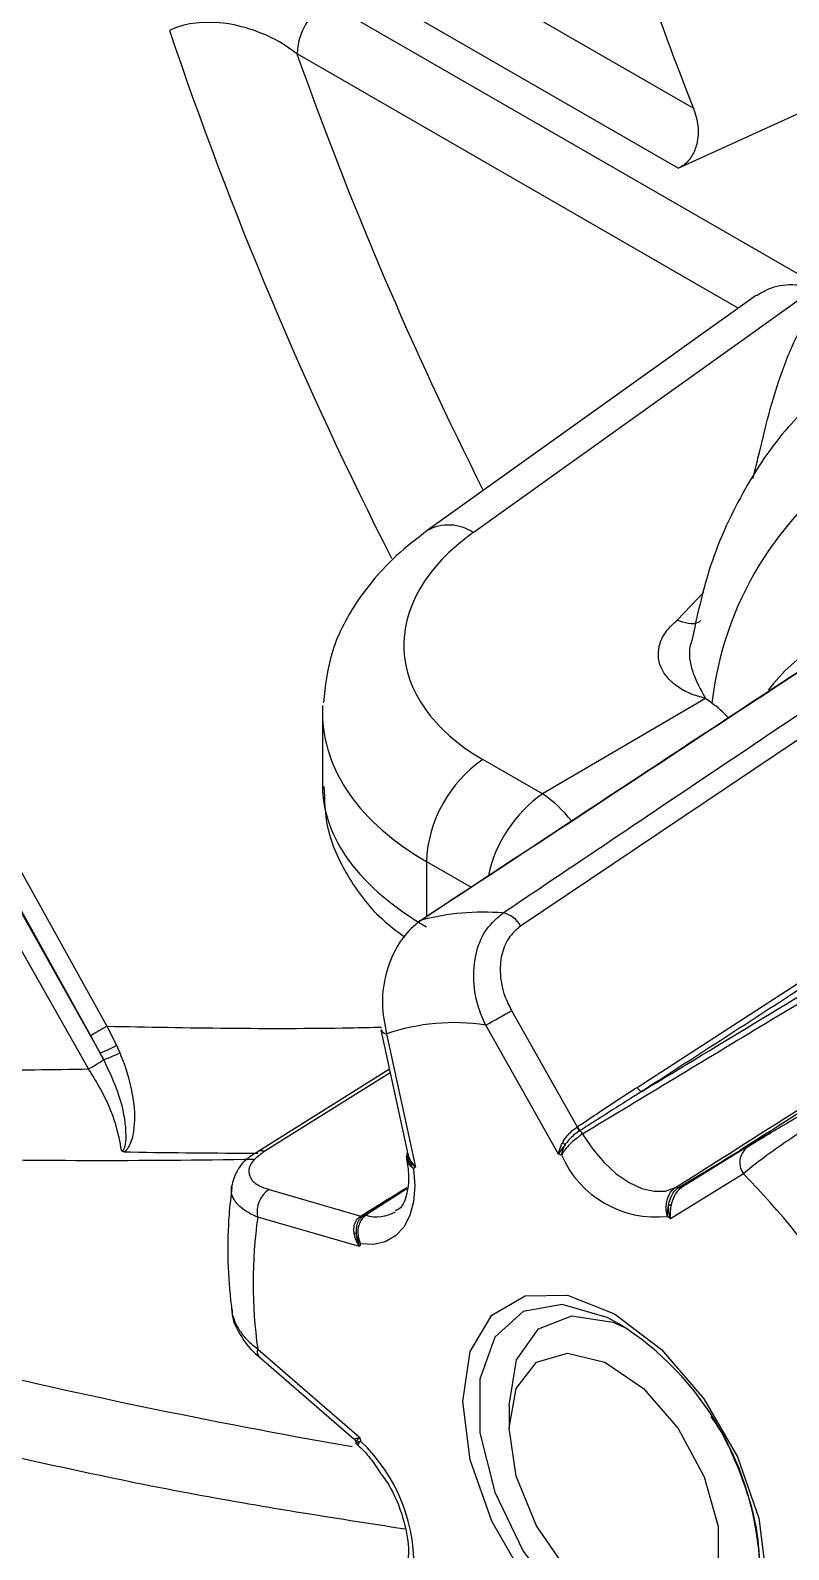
# Model space of a CAD drawing. Extents: x 6 to 134, y 3 to 97.
# Drawn here: x 9.468 to 10.002, y 5.312 to 6.383 of the extents above; entities that cross this region are included whole.
import ezdxf

# ---------------------------------------------------------------- set-up
doc = ezdxf.new("R2010")
doc.units = 0
doc.header["$MEASUREMENT"] = 0
doc.layers.add('OBJECT', color=7, linetype='CONTINUOUS')

msp = doc.modelspace()

# ---------------------------------------------------------------- linework, layer by layer
at = {"layer": 'OBJECT'}
for p, q in [((9.6838, 6.4736), (9.9356, 6.3283)), ((9.9248, 6.286), (9.663, 6.4371)), ((9.677, 6.4032), (10.0294, 6.1998)), ((9.9669, 6.1873), (9.6562, 6.3667)), ((9.9248, 6.286), (10.1057, 6.3688)), ((9.7803, 6.0292), (10.0215, 6.2018)), ((9.98, 6.1966), (9.748, 6.0306)), ((9.924, 5.9674), (9.9428, 5.9873)), ((10.1291, 5.9637), (9.8137, 5.7518)), ((9.9439, 5.9123), (9.8292, 5.845)), ((9.9485, 5.9089), (9.9439, 5.9123)), ((9.6741, 5.9022), (9.6741, 5.8506)), ((9.8292, 5.845), (9.7871, 5.8693)), ((9.8958, 5.6381), (10.1768, 5.82)), ((9.7473, 5.7974), (9.7789, 5.7792)), ((9.7473, 5.7974), (9.7473, 5.7583)), ((9.8073, 5.6923), (9.8536, 5.6102)), ((9.5223, 5.6812), (9.529, 5.6678)), ((9.7152, 5.6787), (9.7343, 5.5909)), ((9.8404, 5.5909), (9.7891, 5.682)), ((9.5176, 5.6623), (9.5109, 5.6745)), ((9.529, 5.6678), (9.5313, 5.6625)), ((9.7193, 5.6758), (9.7397, 5.5819)), ((9.5201, 5.6577), (9.5176, 5.6623)), ((9.7213, 5.6508), (9.6281, 5.5924)), ((9.7218, 5.6484), (9.6335, 5.5931)), ((9.8532, 5.6099), (9.8536, 5.6102)), ((9.8559, 5.6078), (9.8554, 5.6075)), ((9.9734, 5.5961), (9.9271, 5.5674)), ((9.9734, 5.5961), (9.9736, 5.5962)), ((9.9707, 5.5772), (9.9193, 5.5454)), ((9.6365, 5.5661), (9.7012, 5.5474)), ((9.7336, 5.5665), (9.7047, 5.5479)), ((9.9248, 5.5674), (9.9253, 5.5677)), ((9.9271, 5.5674), (9.927, 5.5673)), ((9.703, 5.5476), (9.705, 5.5489)), ((9.7002, 5.5258), (9.6285, 5.5466)), ((9.7008, 5.5471), (9.7012, 5.5474)), ((9.6285, 5.4536), (9.7002, 5.3915)), ((9.6293, 5.4483), (9.6963, 5.3903)), ((9.8056, 5.4141), (9.8056, 5.3978)), ((9.6993, 5.386), (9.6993, 5.3858))]:
    msp.add_line(p, q, dxfattribs=at)
at = {"layer": 'OBJECT', "flags": 128}
for points in [[(9.2911, 7.455), (9.2615, 7.4022), (9.2195, 7.3046), (9.1877, 7.1972), (9.1663, 7.0808), (9.1556, 6.9565), (9.1556, 6.8254), (9.1663, 6.6887), (9.1877, 6.5476), (9.2195, 6.4034), (9.2615, 6.2574), (9.3133, 6.1109), (9.3744, 5.9651), (9.4443, 5.8215), (9.5223, 5.6812)], [(9.2553, 7.4199), (9.2181, 7.3401), (9.1842, 7.24), (9.1598, 7.1315), (9.145, 7.0153), (9.1401, 6.8924), (9.145, 6.7638), (9.1598, 6.6306), (9.1842, 6.4939), (9.2181, 6.3547), (9.2612, 6.2143), (9.3131, 6.0736), (9.3735, 5.934), (9.4419, 5.7965), (9.5176, 5.6623)], [(9.5109, 5.6745), (9.4325, 5.8155), (9.3622, 5.96), (9.3007, 6.1066), (9.2486, 6.254), (9.2064, 6.4009), (9.1744, 6.5459), (9.1529, 6.6878), (9.1421, 6.8253), (9.1421, 6.9572), (9.1529, 7.0822), (9.1744, 7.1993), (9.2064, 7.3074), (9.2486, 7.4055), (9.2567, 7.4209)], [(9.5093, 5.6511), (9.4326, 5.7865), (9.3634, 5.9252), (9.3022, 6.0661), (9.2496, 6.2081), (9.2059, 6.3499), (9.1715, 6.4905), (9.1468, 6.6286), (9.1319, 6.7631), (9.1269, 6.8929), (9.1319, 7.0169), (9.1468, 7.1342), (9.1715, 7.2437), (9.2059, 7.3446), (9.2259, 7.39)], [(9.7438, 5.7559), (9.7426, 5.7554), (9.7423, 5.7552)], [(9.8574, 5.6052), (9.8645, 5.5946), (9.8725, 5.5852), (9.8811, 5.5772), (9.8901, 5.571), (9.8991, 5.5669), (9.9077, 5.5648), (9.9157, 5.565), (9.9228, 5.5674)], [(9.9695, 5.5945), (9.9768, 5.5987), (9.999, 5.6115)], [(9.9695, 5.5945), (9.97, 5.5942), (9.9701, 5.5941)], [(9.7382, 5.5809), (9.7391, 5.5687), (9.7383, 5.5575), (9.7357, 5.5477), (9.7314, 5.5396), (9.7256, 5.5334), (9.7184, 5.5293), (9.7101, 5.5274), (9.7009, 5.5278)], [(9.7028, 5.5475), (9.7026, 5.5474), (9.7025, 5.5473)], [(9.9868, 5.2932), (9.9816, 5.2581), (9.9664, 5.2324), (9.9427, 5.2188), (9.9129, 5.2184), (9.8799, 5.2315), (9.8468, 5.2566), (9.817, 5.2913), (9.7934, 5.3323), (9.7782, 5.3755), (9.7729, 5.4167), (9.7782, 5.4518), (9.7934, 5.4775), (9.817, 5.4911), (9.8468, 5.4915), (9.8799, 5.4784), (9.9129, 5.4533), (9.9427, 5.4186), (9.9664, 5.3776), (9.9816, 5.3344), (9.9868, 5.2932)], [(9.883, 5.4715), (9.8748, 5.4759), (9.843, 5.4849), (9.8156, 5.4801), (9.7955, 5.4619), (9.7849, 5.4323), (9.7849, 5.3945), (9.7955, 5.3526), (9.8156, 5.3111), (9.843, 5.2747), (9.8748, 5.2471), (9.9074, 5.2314), (9.9373, 5.2292), (9.9614, 5.2409), (9.977, 5.2652), (9.9824, 5.2993), (9.9824, 5.2993)], [(9.8056, 5.4141), (9.8109, 5.446), (9.8263, 5.4678), (9.8498, 5.477), (9.8787, 5.4725), (9.8887, 5.4681)], [(9.8056, 5.3978), (9.8106, 5.4259), (9.825, 5.4444), (9.8468, 5.4508), (9.873, 5.4443), (9.9002, 5.4257), (9.9246, 5.3975), (9.943, 5.3636), (9.9528, 5.3286), (9.9528, 5.2971), (9.943, 5.2734), (9.9246, 5.2607), (9.9002, 5.2608), (9.873, 5.2735), (9.8468, 5.2973), (9.825, 5.3289), (9.8106, 5.3639), (9.8056, 5.3978)]]:
    msp.add_lwpolyline(points, dxfattribs=at)
at = {"layer": 'OBJECT'}
for centre, radius, start, end in [((11.8214, 7.0801), 2.0302, 196.5526, 201.7367), ((9.7024, 6.3645), 0.0462, 123.2297, 177.3477), ((12.1676, 7.258), 2.7444, 198.588, 207.019), ((12.1592, 7.2521), 2.655, 199.4801, 206.7063), ((10.1849, 5.8824), 0.2379, 123.8191, 173.6058), ((9.763, 6.0036), 0.0309, 55.9433, 119.113), ((10.1076, 5.8242), 0.1521, 105.8293, 141.8328), ((9.8402, 5.7929), 0.093, 124.7736, 177.2477), ((9.8835, 5.7675), 0.0946, 124.992, 167.8721), ((9.7806, 5.7731), 0.0868, 37.4992, 55.9358), ((9.7874, 5.5918), 0.1698, 85.3227, 104.8963), ((9.7977, 5.7433), 0.0181, 28.0189, 78.7439), ((9.3898, 6.4154), 0.8351, 298.566, 300.0005), ((9.7649, 5.2623), 0.4841, 120.0743, 121.6372), ((9.7196, 5.6805), 0.00467, 201.6652, 266.4121), ((9.7668, 5.5375), 0.1462, 81.2478, 108.9712), ((9.4814, 5.7525), 0.0972, 291.8582, 299.3123), ((9.3505, 5.9241), 0.3159, 300.187, 302.4836), ((9.4984, 5.7237), 0.0695, 288.1873, 298.2479), ((9.9017, 5.6415), 0.00683, 209.395, 247.0584), ((9.8602, 5.6139), 0.00803, 209.5173, 232.9166), ((9.8602, 5.6143), 0.00782, 211.6658, 236.0091), ((9.8506, 5.6011), 0.00794, 30.7551, 53.1967), ((9.6315, 5.5864), 0.00692, 73.7485, 119.0261), ((9.7838, 5.4196), 0.1805, 70.9745, 71.6993), ((9.8366, 5.5904), 0.011, 40.551, 52.7924), ((9.9818, 5.5852), 0.0137, 127.8247, 215.8013), ((9.7319, 5.5891), 0.00291, 329.5061, 6.3145), ((9.7914, 5.5084), 0.0899, 125.1, 126.2536), ((9.9092, 5.6194), 0.0727, 203.7075, 276.2979), ((9.556, 5.1724), 0.5795, 33.2805, 44.3087), ((9.6474, 5.5502), 0.0193, 124.4113, 190.7486), ((9.9237, 5.5653), 0.00234, 62.0151, 113.8395), ((9.9259, 5.5694), 0.0023, 241.809, 297.1008), ((9.9265, 5.5695), 0.0021, 238.1643, 292.3359), ((9.7041, 5.5461), 0.00196, 73.2361, 132.2126), ((9.7123, 5.5734), 0.0266, 253.3077, 299.8516), ((9.9124, 5.5244), 0.0314, 76.4816, 79.6573), ((9.9637, 5.5001), 0.3384, 172.0998, 187.9002), ((9.7015, 5.5492), 0.00215, 251.9083, 297.5401), ((9.7018, 5.5497), 0.00243, 254.642, 292.2403), ((9.7092, 5.2904), 0.3304, 50.5155, 50.9998), ((9.6956, 5.5387), 0.00381, 284.4582, 306.6076), ((9.8407, 5.4788), 0.1481, 160.6708, 161.4976), ((9.7691, 5.291), 0.2134, 2.2328, 57.7618), ((9.6331, 5.4516), 0.005, 156.7214, 220.5345), ((9.693, 5.3867), 0.00502, 16.931, 46.0563), ((10.0621, 5.4788), 0.3722, 193.5717, 194.019), ((9.6186, 5.3014), 0.12, 355.7769, 46.6345)]:
    msp.add_arc(centre, radius, start, end, dxfattribs=at)
for centre, major_axis, ratio, start_param, end_param in [((9.9215, 5.9563), (0.1899, 0.0107), 0.611383, 2.374049, 3.892485), ((9.9241, 5.9089), (0.2499, 0.0106), 0.603442, 3.082659, 3.116111), ((9.9241, 5.9089), (0.2499, 0.0106), 0.603442, 3.116111, 3.901509), ((9.9434, 5.8631), (-0.03, 0.052), 0.579229, 5.102064, 5.380054), ((9.9241, 5.8439), (0.2499, -0.0096), 0.549881, 3.162754, 3.948152), ((11.3134, 7.0349), (3.5048, 0.8364), 0.337357, 4.053846, 4.131752), ((13.7184, 7.5402), (5.4469, 1.2998), 0.337357, 3.722623, 3.804527)]:
    msp.add_ellipse(centre, major_axis=major_axis, ratio=ratio, start_param=start_param, end_param=end_param, dxfattribs=at)
for points, knots in [([(9.6562, 6.3667), (9.6536, 6.3686), (9.6451, 6.3749), (9.6286, 6.383), (9.6074, 6.3886), (9.5875, 6.3894), (9.5739, 6.3866), (9.5677, 6.3838), (9.5663, 6.3832)], [0, 0, 0, 0, 0.110279, 0.354068, 0.569426, 0.763377, 0.947631, 1, 1, 1, 1]), ([(9.9356, 6.3283), (9.9369, 6.3242), (9.9394, 6.316), (9.9386, 6.304), (9.9347, 6.2944), (9.9298, 6.2887), (9.9261, 6.2867), (9.9248, 6.286)], [0, 0, 0, 0, 0.259509, 0.520202, 0.708476, 0.89739, 1, 1, 1, 1]), ([(9.9801, 6.1964), (9.984, 6.1987), (9.9924, 6.2036), (10.0074, 6.2046), (10.0176, 6.2026), (10.0215, 6.2018)], [0, 0, 0, 0, 0.349231, 0.752517, 1, 1, 1, 1]), ([(9.9773, 6.0672), (9.9785, 6.072), (9.9824, 6.0873), (9.9883, 6.113), (9.9978, 6.144), (10.0101, 6.1733), (10.0234, 6.1914), (10.0295, 6.1998)], [0, 0, 0, 0, 0.107469, 0.341009, 0.569588, 0.800686, 1, 1, 1, 1]), ([(10.0369, 6.1362), (10.0249, 6.1258), (9.999, 6.1034), (9.9689, 6.0576), (9.9459, 6.0071), (9.9379, 5.9698), (9.9343, 5.9531)], [0, 0, 0, 0, 0.232705, 0.50244, 0.778066, 1, 1, 1, 1]), ([(9.748, 6.0306), (9.7405, 6.0249), (9.7212, 6.0099), (9.6972, 5.9812), (9.6789, 5.9458), (9.6761, 5.9209), (9.6748, 5.9094)], [0, 0, 0, 0, 0.182841, 0.477478, 0.756665, 1, 1, 1, 1]), ([(10.0685, 5.9698), (10.0489, 5.957), (9.9402, 5.8855), (9.8316, 5.8139), (9.7424, 5.7551)], [0, 0, 0, 0, 0.179578, 1, 1, 1, 1]), ([(10.0702, 5.9706), (10.0641, 5.9666), (10.0301, 5.9443), (9.9213, 5.8727), (9.8186, 5.8051), (9.7438, 5.7559)], [0, 0, 0, 0, 0.056184, 0.311886, 1, 1, 1, 1]), ([(9.8013, 5.761), (9.808, 5.7656), (9.842, 5.7884), (9.948, 5.8598), (10.0474, 5.9265), (10.1196, 5.975)], [0, 0, 0, 0, 0.063926, 0.319628, 1, 1, 1, 1]), ([(9.9439, 5.9123), (9.9403, 5.9133), (9.9331, 5.9153), (9.9241, 5.9203), (9.9169, 5.9266), (9.9121, 5.9342), (9.9102, 5.9425), (9.9115, 5.9512), (9.9158, 5.9598), (9.9213, 5.9649), (9.924, 5.9674)], [0, 0, 0, 0, 0.112477, 0.225058, 0.347499, 0.470285, 0.600653, 0.730922, 0.866007, 1, 1, 1, 1]), ([(9.9406, 5.9671), (9.9401, 5.9667), (9.9379, 5.9648), (9.9321, 5.9646), (9.9266, 5.9665), (9.924, 5.9674)], [0, 0, 0, 0, 0.137726, 0.581476, 1, 1, 1, 1]), ([(9.9343, 5.9531), (9.9338, 5.9516), (9.9317, 5.9451), (9.934, 5.9304), (9.9404, 5.9187), (9.9439, 5.9123)], [0, 0, 0, 0, 0.1212316, 0.5202177, 1, 1, 1, 1]), ([(9.6752, 5.8502), (9.6755, 5.8405), (9.6761, 5.8184), (9.6912, 5.7864), (9.7101, 5.7605), (9.7265, 5.7482), (9.7321, 5.744)], [0, 0, 0, 0, 0.233985, 0.533025, 0.840134, 1, 1, 1, 1]), ([(10.1802, 5.817), (10.1779, 5.8155), (10.1664, 5.8081), (10.1184, 5.7771), (10.0269, 5.718), (9.9447, 5.6647), (9.8991, 5.6352)], [0, 0, 0, 0, 0.024416, 0.122079, 0.512732, 1, 1, 1, 1]), ([(9.8991, 5.6352), (9.9272, 5.6522), (9.9853, 5.6875), (10.0553, 5.7298), (10.0973, 5.7551), (10.1091, 5.7623)], [0, 0, 0, 0, 0.4018156, 0.8311874, 1, 1, 1, 1]), ([(9.7438, 5.7559), (9.7425, 5.755), (9.7365, 5.7507), (9.7269, 5.7395), (9.7185, 5.72), (9.7151, 5.6972), (9.7179, 5.6829), (9.7193, 5.6758)], [0, 0, 0, 0, 0.06206, 0.280895, 0.514816, 0.758819, 1, 1, 1, 1]), ([(9.7891, 5.682), (9.7871, 5.6865), (9.7825, 5.6972), (9.7798, 5.7155), (9.782, 5.7343), (9.789, 5.7506), (9.7972, 5.7575), (9.8013, 5.761)], [0, 0, 0, 0, 0.156463, 0.377207, 0.586936, 0.792743, 1, 1, 1, 1]), ([(9.8137, 5.7518), (9.8107, 5.7492), (9.8046, 5.7439), (9.7998, 5.7316), (9.7988, 5.7175), (9.8016, 5.7037), (9.8056, 5.6956), (9.8073, 5.6923)], [0, 0, 0, 0, 0.204174, 0.408136, 0.617898, 0.840881, 1, 1, 1, 1]), ([(10.1124, 5.759), (10.1005, 5.7519), (10.0586, 5.7266), (9.9735, 5.6754), (9.9005, 5.6312), (9.8574, 5.6052)], [0, 0, 0, 0, 0.139147, 0.493066, 1, 1, 1, 1]), ([(9.9228, 5.5674), (9.9355, 5.5755), (9.9774, 5.6021), (10.0602, 5.6547), (10.1301, 5.6993), (10.1709, 5.7252)], [0, 0, 0, 0, 0.153014, 0.506934, 1, 1, 1, 1]), ([(10.1741, 5.7247), (10.1334, 5.6987), (10.0652, 5.6553), (9.997, 5.6119), (9.9695, 5.5945)], [0, 0, 0, 0, 0.5981841, 1, 1, 1, 1]), ([(9.5223, 5.6812), (9.5792, 5.6801), (9.6434, 5.6789), (9.7084, 5.6804), (9.7158, 5.6806)], [0, 0, 0, 0, 0.885383, 1, 1, 1, 1]), ([(9.5326, 5.5935), (9.5327, 5.5935), (9.5329, 5.5935), (9.5331, 5.5935), (9.5334, 5.5936), (9.5338, 5.5938), (9.5344, 5.5946), (9.5356, 5.598), (9.5362, 5.609), (9.5329, 5.6301), (9.5247, 5.6478), (9.5201, 5.6577)], [0, 0, 0, 0, 0.004493, 0.008322, 0.01216, 0.01711, 0.025975, 0.054931, 0.183033, 0.547241, 1, 1, 1, 1]), ([(9.5313, 5.6625), (9.5316, 5.6618), (9.5361, 5.6509), (9.5415, 5.6319), (9.5422, 5.6107), (9.5395, 5.5995), (9.537, 5.5951), (9.5357, 5.5935), (9.5348, 5.5928), (9.5345, 5.5926)], [0, 0, 0, 0, 0.028983, 0.459948, 0.770711, 0.915817, 0.956931, 0.987075, 1, 1, 1, 1]), ([(9.3743, 5.6507), (9.4066, 5.6504), (9.4515, 5.6501), (9.4967, 5.6509), (9.5093, 5.6511)], [0, 0, 0, 0, 0.720238, 1, 1, 1, 1]), ([(9.5326, 5.5935), (9.5315, 5.5996), (9.5288, 5.6139), (9.52, 5.6339), (9.5122, 5.6465), (9.5093, 5.6511)], [0, 0, 0, 0, 0.32198, 0.752014, 1, 1, 1, 1]), ([(9.8536, 5.6102), (9.8581, 5.6132), (9.8721, 5.6227), (9.8862, 5.6319), (9.8958, 5.6381)], [0, 0, 0, 0, 0.3231728, 1, 1, 1, 1]), ([(9.8991, 5.6352), (9.8969, 5.6338), (9.8861, 5.627), (9.8717, 5.6179), (9.8595, 5.6101), (9.8559, 5.6078)], [0, 0, 0, 0, 0.1493918, 0.7469606, 1, 1, 1, 1]), ([(10.0389, 5.6239), (10.0374, 5.623), (10.031, 5.6192), (10.0176, 5.6109), (9.9994, 5.5989), (9.9822, 5.5867), (9.9745, 5.5803), (9.9707, 5.5772)], [0, 0, 0, 0, 0.06206, 0.280895, 0.514816, 0.758819, 1, 1, 1, 1]), ([(9.9736, 5.5962), (9.9769, 5.5982), (9.9834, 5.6022), (9.9971, 5.6104), (10.0113, 5.6188), (10.0216, 5.6249), (10.0265, 5.6277), (10.0276, 5.6283)], [0, 0, 0, 0, 0.244965, 0.490375, 0.723034, 0.938923, 1, 1, 1, 1]), ([(9.8574, 5.6052), (9.8565, 5.6046), (9.8544, 5.6032), (9.8513, 5.6008), (9.8479, 5.5977), (9.8453, 5.5947), (9.8437, 5.5923), (9.8431, 5.5912), (9.8428, 5.5907), (9.8427, 5.5904), (9.8427, 5.5903), (9.8426, 5.5903), (9.8426, 5.5902), (9.8426, 5.5902)], [0, 0, 0, 0, 0.161606, 0.358973, 0.496159, 0.744757, 0.880349, 0.942195, 0.971861, 0.986271, 0.991469, 0.992933, 1, 1, 1, 1]), ([(9.8433, 5.5991), (9.8434, 5.5994), (9.8443, 5.6011), (9.8464, 5.604), (9.8498, 5.6075), (9.8521, 5.6091), (9.8532, 5.6099)], [0, 0, 0, 0, 0.062329, 0.390489, 0.697879, 1, 1, 1, 1]), ([(9.8554, 5.6075), (9.8542, 5.6067), (9.8519, 5.6052), (9.8484, 5.6019), (9.8462, 5.5993), (9.8451, 5.5977), (9.845, 5.5975)], [0, 0, 0, 0, 0.303836, 0.61198, 0.938473, 1, 1, 1, 1]), ([(9.5345, 5.5926), (9.5342, 5.5927), (9.5335, 5.5927), (9.533, 5.5931), (9.5327, 5.5934), (9.5326, 5.5935), (9.5326, 5.5935)], [0, 0, 0, 0, 0.433728, 0.868905, 0.945381, 1, 1, 1, 1]), ([(9.5345, 5.5926), (9.536, 5.5926), (9.5673, 5.592), (9.5986, 5.5918), (9.6285, 5.5917)], [0, 0, 0, 0, 0.046793, 1, 1, 1, 1]), ([(9.6283, 5.5923), (9.6274, 5.5919), (9.6211, 5.5884), (9.6136, 5.581), (9.6111, 5.5719), (9.61, 5.5681)], [0, 0, 0, 0, 0.08485, 0.620504, 1, 1, 1, 1]), ([(9.6335, 5.5931), (9.6306, 5.591), (9.6249, 5.5867), (9.6216, 5.58), (9.6229, 5.5737), (9.6283, 5.5689), (9.6341, 5.5669), (9.6365, 5.5661)], [0, 0, 0, 0, 0.204174, 0.408136, 0.617898, 0.840881, 1, 1, 1, 1]), ([(9.734, 5.592), (9.7337, 5.5912), (9.7332, 5.5896), (9.7336, 5.588), (9.7338, 5.5873)], [0, 0, 0, 0, 0.540496, 1, 1, 1, 1]), ([(9.7344, 5.5876), (9.7343, 5.5878), (9.7338, 5.5892), (9.7335, 5.5908), (9.734, 5.592), (9.7341, 5.5922)], [0, 0, 0, 0, 0.137148, 0.8687, 1, 1, 1, 1]), ([(9.7344, 5.5909), (9.7344, 5.5907), (9.7345, 5.5902), (9.7347, 5.5897), (9.7347, 5.5894)], [0, 0, 0, 0, 0.52896, 1, 1, 1, 1]), ([(9.8404, 5.5909), (9.8404, 5.591), (9.8407, 5.5927), (9.8415, 5.5955), (9.8428, 5.5982), (9.8433, 5.5991)], [0, 0, 0, 0, 0.0183195, 0.6939069, 1, 1, 1, 1]), ([(9.845, 5.5975), (9.8444, 5.5968), (9.8425, 5.5945), (9.8411, 5.5923), (9.8405, 5.591), (9.8404, 5.5909)], [0, 0, 0, 0, 0.30583, 0.981652, 1, 1, 1, 1]), ([(9.8426, 5.5902), (9.8426, 5.5902), (9.8426, 5.5903), (9.8426, 5.5904), (9.8426, 5.5905), (9.8427, 5.5908), (9.8428, 5.5915), (9.8431, 5.5929), (9.8438, 5.595), (9.8446, 5.5967), (9.845, 5.5975)], [0, 0, 0, 0, 0.0189315, 0.0228576, 0.0379267, 0.0775799, 0.1587337, 0.3259284, 0.6848276, 1, 1, 1, 1]), ([(9.9253, 5.5677), (9.9379, 5.5753), (9.9526, 5.5842), (9.9673, 5.5931), (9.9695, 5.5945)], [0, 0, 0, 0, 0.849802, 1, 1, 1, 1]), ([(9.7332, 5.5894), (9.7338, 5.5853), (9.7355, 5.5746), (9.7335, 5.5606), (9.7296, 5.5527), (9.7263, 5.5514), (9.7253, 5.551)], [0, 0, 0, 0, 0.200418, 0.527571, 0.853091, 1, 1, 1, 1]), ([(9.7382, 5.5809), (9.7382, 5.5809), (9.7381, 5.5809), (9.738, 5.581), (9.7379, 5.5811), (9.7377, 5.5813), (9.7371, 5.5817), (9.736, 5.5827), (9.7344, 5.5846), (9.734, 5.5862), (9.7337, 5.5873)], [0, 0, 0, 0, 0.015457, 0.01866, 0.03003, 0.061547, 0.126435, 0.261709, 0.558287, 1, 1, 1, 1]), ([(9.7397, 5.5819), (9.7396, 5.5819), (9.738, 5.5831), (9.7359, 5.585), (9.7347, 5.587), (9.7344, 5.5876)], [0, 0, 0, 0, 0.018348, 0.69417, 1, 1, 1, 1]), ([(9.7344, 5.5876), (9.7346, 5.5869), (9.7351, 5.5853), (9.7362, 5.5834), (9.7372, 5.582), (9.7377, 5.5814), (9.7379, 5.5811), (9.7381, 5.581), (9.7381, 5.5809), (9.7382, 5.5809), (9.7382, 5.5809)], [0, 0, 0, 0, 0.315172, 0.674072, 0.841266, 0.92242, 0.962073, 0.977142, 0.981068, 1, 1, 1, 1]), ([(9.7347, 5.5894), (9.7351, 5.5886), (9.7361, 5.586), (9.7381, 5.5835), (9.7396, 5.582), (9.7397, 5.5819)], [0, 0, 0, 0, 0.306093, 0.981681, 1, 1, 1, 1]), ([(9.6103, 5.5679), (9.6096, 5.5613), (9.6066, 5.5359), (9.6073, 5.5067), (9.6099, 5.484), (9.6101, 5.482)], [0, 0, 0, 0, 0.238981, 0.93239, 1, 1, 1, 1]), ([(9.6285, 5.5466), (9.6268, 5.5473), (9.6236, 5.5487), (9.6189, 5.5516), (9.6146, 5.5551), (9.6114, 5.5594), (9.6098, 5.5638), (9.61, 5.5667), (9.6101, 5.5681)], [0, 0, 0, 0, 0.135761, 0.273198, 0.463762, 0.659287, 0.840386, 1, 1, 1, 1]), ([(9.7012, 5.5474), (9.7056, 5.5502), (9.7164, 5.5569), (9.7273, 5.5636), (9.7337, 5.5676)], [0, 0, 0, 0, 0.413079, 1, 1, 1, 1]), ([(9.7336, 5.567), (9.727, 5.5629), (9.7169, 5.5565), (9.7068, 5.5501), (9.7033, 5.5478)], [0, 0, 0, 0, 0.649415, 1, 1, 1, 1]), ([(9.9171, 5.5472), (9.9171, 5.5472), (9.9171, 5.5473), (9.9171, 5.5474), (9.917, 5.5475), (9.9169, 5.5479), (9.9167, 5.5487), (9.9164, 5.5504), (9.9161, 5.5538), (9.9166, 5.558), (9.9181, 5.5622), (9.92, 5.5653), (9.9219, 5.5668), (9.9228, 5.5674)], [0, 0, 0, 0, 0.007067, 0.008531, 0.013729, 0.028139, 0.057805, 0.119651, 0.255243, 0.503841, 0.641027, 0.838394, 1, 1, 1, 1]), ([(9.918, 5.5553), (9.9181, 5.5556), (9.9184, 5.5575), (9.9195, 5.5609), (9.9217, 5.5649), (9.9238, 5.5665), (9.9248, 5.5674)], [0, 0, 0, 0, 0.061214, 0.387729, 0.695884, 1, 1, 1, 1]), ([(9.927, 5.5673), (9.9259, 5.5665), (9.9238, 5.5648), (9.9214, 5.5607), (9.9202, 5.5572), (9.9198, 5.5553), (9.9197, 5.555)], [0, 0, 0, 0, 0.3024, 0.609801, 0.937989, 1, 1, 1, 1]), ([(9.7047, 5.5479), (9.7038, 5.5473), (9.702, 5.5458), (9.7002, 5.5427), (9.699, 5.5386), (9.6989, 5.5344), (9.6997, 5.531), (9.7003, 5.5293), (9.7006, 5.5285), (9.7008, 5.5282), (9.7008, 5.528), (9.7009, 5.5279), (9.7009, 5.5279), (9.7009, 5.5278)], [0, 0, 0, 0, 0.161606, 0.358973, 0.496159, 0.744757, 0.880349, 0.942195, 0.971861, 0.986271, 0.991469, 0.992933, 1, 1, 1, 1]), ([(9.918, 5.5553), (9.9178, 5.5544), (9.9173, 5.5526), (9.9171, 5.5502), (9.917, 5.5486), (9.9171, 5.5479), (9.9171, 5.5475), (9.9171, 5.5474), (9.9171, 5.5473), (9.9171, 5.5472), (9.9171, 5.5472)], [0, 0, 0, 0, 0.315172, 0.674072, 0.841266, 0.92242, 0.962073, 0.977142, 0.981068, 1, 1, 1, 1]), ([(9.9193, 5.5454), (9.9193, 5.5455), (9.9186, 5.5476), (9.9179, 5.551), (9.918, 5.5543), (9.918, 5.5553)], [0, 0, 0, 0, 0.018348, 0.69417, 1, 1, 1, 1]), ([(9.9197, 5.555), (9.9195, 5.554), (9.9189, 5.5507), (9.919, 5.5475), (9.9193, 5.5455), (9.9193, 5.5454)], [0, 0, 0, 0, 0.306093, 0.981681, 1, 1, 1, 1]), ([(9.6965, 5.535), (9.6965, 5.5353), (9.6962, 5.5372), (9.6963, 5.5405), (9.6978, 5.5446), (9.6998, 5.5463), (9.7008, 5.5471)], [0, 0, 0, 0, 0.062329, 0.390489, 0.697879, 1, 1, 1, 1]), ([(9.7028, 5.5475), (9.7018, 5.5467), (9.6998, 5.5451), (9.6981, 5.5411), (9.6977, 5.5378), (9.6978, 5.5359), (9.6978, 5.5356)], [0, 0, 0, 0, 0.3038357, 0.6119805, 0.9384727, 1, 1, 1, 1]), ([(9.7002, 5.5258), (9.7002, 5.5259), (9.6996, 5.5269), (9.6984, 5.5289), (9.6974, 5.5315), (9.6968, 5.5336), (9.6966, 5.5345), (9.6965, 5.535)], [0, 0, 0, 0, 0.018279, 0.352351, 0.694363, 0.846736, 1, 1, 1, 1]), ([(9.7009, 5.5278), (9.7009, 5.5279), (9.7009, 5.5279), (9.7008, 5.528), (9.7007, 5.5282), (9.7005, 5.5285), (9.7001, 5.5292), (9.6992, 5.5307), (9.6983, 5.533), (9.698, 5.5348), (9.6978, 5.5356)], [0, 0, 0, 0, 0.018932, 0.022858, 0.037927, 0.07758, 0.158734, 0.325928, 0.684828, 1, 1, 1, 1]), ([(9.6978, 5.5356), (9.6979, 5.5346), (9.6982, 5.5313), (9.6993, 5.528), (9.7002, 5.5259), (9.7002, 5.5258)], [0, 0, 0, 0, 0.30583, 0.981652, 1, 1, 1, 1]), ([(9.6101, 5.482), (9.6101, 5.482), (9.61, 5.4794), (9.6117, 5.4742), (9.6154, 5.4668), (9.621, 5.4597), (9.626, 5.4556), (9.6285, 5.4536)], [0, 0, 0, 0, 0.003857, 0.250257, 0.504919, 0.748771, 1, 1, 1, 1]), ([(9.6105, 5.4814), (9.6105, 5.4807), (9.6101, 5.4746), (9.6163, 5.4629), (9.6235, 5.4527), (9.6292, 5.4485), (9.6293, 5.4483)], [0, 0, 0, 0, 0.054597, 0.489174, 0.985174, 1, 1, 1, 1]), ([(9.9477, 5.4059), (9.9479, 5.4057), (9.9562, 5.3948), (9.9679, 5.3687), (9.9803, 5.3319), (9.9817, 5.3099), (9.9824, 5.2993)], [0, 0, 0, 0, 0.006073, 0.345799, 0.68494, 1, 1, 1, 1]), ([(9.4118, 5.388), (9.4675, 5.3754), (9.5727, 5.3516), (9.6811, 5.3348), (9.7321, 5.3269)], [0, 0, 0, 0, 0.529285, 1, 1, 1, 1]), ([(9.6964, 5.3904), (9.6964, 5.3904), (9.6963, 5.3903), (9.6965, 5.3903), (9.6965, 5.3903)], [0, 0, 0, 0, 0.5642695, 1, 1, 1, 1]), ([(9.6965, 5.3903), (9.6967, 5.3904), (9.6974, 5.3904), (9.6989, 5.391), (9.7002, 5.3914), (9.7002, 5.3915)], [0, 0, 0, 0, 0.306093, 0.981681, 1, 1, 1, 1]), ([(9.6974, 5.3874), (9.7007, 5.3844), (9.7069, 5.3786), (9.712, 5.3706), (9.7145, 5.3668)], [0, 0, 0, 0, 0.5188578, 1, 1, 1, 1]), ([(9.7002, 5.3915), (9.7002, 5.3914), (9.6993, 5.3904), (9.6982, 5.3892), (9.6979, 5.3884), (9.6978, 5.3882)], [0, 0, 0, 0, 0.018348, 0.69417, 1, 1, 1, 1]), ([(9.6978, 5.3882), (9.698, 5.3881), (9.6983, 5.3881), (9.6992, 5.3882), (9.7001, 5.3884), (9.7005, 5.3885), (9.7007, 5.3886), (9.7008, 5.3886), (9.7009, 5.3886), (9.7009, 5.3886), (9.7009, 5.3886)], [0, 0, 0, 0, 0.315172, 0.674072, 0.841266, 0.92242, 0.962073, 0.977142, 0.981068, 1, 1, 1, 1]), ([(9.6978, 5.3882), (9.6978, 5.3881), (9.6977, 5.3881), (9.6978, 5.3881), (9.6979, 5.3881)], [0, 0, 0, 0, 0.558239, 1, 1, 1, 1]), ([(9.6978, 5.3881), (9.698, 5.3876), (9.6982, 5.3868), (9.6989, 5.3862), (9.6992, 5.3859)], [0, 0, 0, 0, 0.533144, 1, 1, 1, 1]), ([(9.7009, 5.3886), (9.7009, 5.3886), (9.7009, 5.3886), (9.7008, 5.3885), (9.7008, 5.3885), (9.7006, 5.3883), (9.7003, 5.388), (9.6997, 5.3874), (9.699, 5.3865), (9.6992, 5.3862), (9.6993, 5.386)], [0, 0, 0, 0, 0.015817, 0.019094, 0.030729, 0.06298, 0.129378, 0.267801, 0.571282, 1, 1, 1, 1]), ([(9.7145, 5.3668), (9.7167, 5.3639), (9.7238, 5.3542), (9.7314, 5.3349), (9.7357, 5.3132), (9.7341, 5.303), (9.7334, 5.2982)], [0, 0, 0, 0, 0.132868, 0.434642, 0.73347, 1, 1, 1, 1])]:
    msp.add_open_spline(points, degree=3, knots=knots, dxfattribs=at)

doc.saveas('drawing.dxf')
